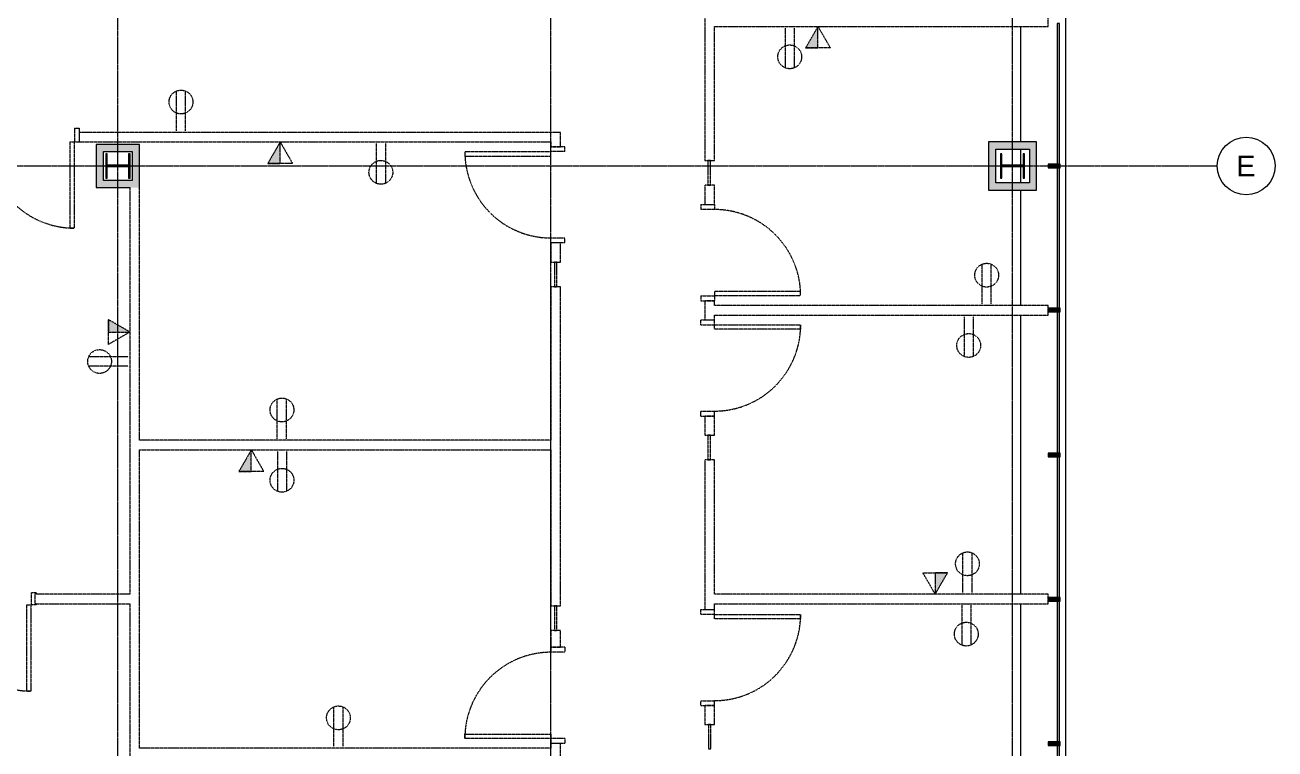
# Model space of a CAD drawing. Header units: inches. Extents: x 628 to 4383, y -418 to 2229.
# Drawn here: x 3863 to 4383, y 1368 to 1669 of the extents above; entities that cross this region are included whole.
import ezdxf

# ---------------------------------------------------------------- set-up
doc = ezdxf.new("R2010")
doc.units = ezdxf.units.IN
doc.header["$MEASUREMENT"] = 0
doc.linetypes.add('Demolished', pattern=[0.1875, 0.125, -0.0625])
doc.linetypes.add('Grid Line 1_2_', pattern=[0.875, 0.5, -0.125, 0.125, -0.125])
for name, color, linetype, lineweight in [('A-ANNO-NOTE', 131, 'Demolished', 9), ('A-DOOR', 31, 'Demolished', 9), ('A-DOOR-FRAM', 31, 'Demolished', 20), ('A-GLAZ-CURT', 52, 'Demolished', 9), ('A-GLAZ-CWMG', 51, 'Continuous', 13), ('A-WALL', 113, 'Demolished', 9), ('A-WALL-PATT', 111, 'Continuous', 13), ('I-WALL', 2, 'Continuous', 13), ('S-COLS', 52, 'Continuous', 13), ('S-GRID', 1, 'Continuous', 9), ('S-GRID-IDEN', 1, 'Continuous', 9)]:
    doc.layers.add(name, color=color, linetype=linetype, lineweight=lineweight)
doc.styles.add('Swis721 Lt BT', font='swissl.ttf', dxfattribs={"height": 8.514638})

# ---------------------------------------------------------------- blocks, each defined once
blk = doc.blocks.new('Double Flush - Int-F-WDMF-72_ x 84_-4841454-6TH FLOOR DEMOLITION')
at = {"layer": 'A-DOOR', "color": 250, "lineweight": 20}
for p, q in [((-35.90625, 38.3125), (-34.15625, 38.3125)), ((-35.90625, 2.5), (-35.90625, 38.3125)), ((-34.15625, 38.3125), (-34.15625, 2.5)), ((34.15625, 38.3125), (34.15625, 2.5)), ((35.90625, 38.3125), (34.15625, 38.3125)), ((35.90625, 2.5), (35.90625, 38.3125)), ((-34.15625, 2.5), (-35.90625, 2.5)), ((34.15625, 2.5), (35.90625, 2.5))]:
    blk.add_line(p, q, dxfattribs=at)
at = {"layer": 'A-DOOR', "color": 7}
for centre, start, end in [((-35.90625, 2.5), 359.5, 90), ((35.90625, 2.5), 90, 180.5)]:
    blk.add_arc(centre, 35.8125, start, end, dxfattribs=at)
at = {"layer": 'A-DOOR-FRAM', "color": 250}
for p, q in [((-38, 2.5), (-36, 2.5)), ((-38, 2.5), (-38, 2)), ((-38, 2), (-37.5, 2)), ((-37.5, -2), (-37.5, 2)), ((-36, -2.5), (-36, 2.5)), ((36.000004, -2.5), (36.000004, 2.5)), ((36.000004, 2.5), (38.000004, 2.5)), ((37.500004, 2), (38.000004, 2)), ((37.500004, -2), (37.500004, 2)), ((38.000004, 2.5), (38.000004, 2)), ((-38, -2), (-37.5, -2)), ((-38, -2.5), (-38, -2)), ((-38, -2.5), (-36, -2.5)), ((36.000004, -2.5), (38.000004, -2.5)), ((37.500004, -2), (38.000004, -2)), ((38.000004, -2.5), (38.000004, -2))]:
    blk.add_line(p, q, dxfattribs=at)
blk = doc.blocks.new('Single Flush - OTJ_SOLIDFLUSH_ALUM-4837941-6TH FLOOR DEMOLITION')
at = {"layer": 'A-DOOR', "color": 250, "lineweight": 20}
for p, q in [((16.15625, -2), (17.90625, -2)), ((16.15625, -37.8125), (16.15625, -2)), ((17.90625, -2), (17.90625, -37.8125)), ((17.90625, -37.8125), (16.15625, -37.8125))]:
    blk.add_line(p, q, dxfattribs=at)
at = {"layer": 'A-DOOR', "color": 7}
blk.add_arc((17.90625, -2), 35.8125, 179.5, 270, dxfattribs=at)
at = {"layer": 'A-DOOR-FRAM', "color": 250}
for p, q in [((-20, 3.75), (-20, -2)), ((-20, 3.75), (-18, 3.75)), ((-18, 3.75), (-18, -2)), ((18.000004, 3.75), (18.000004, -2)), ((18.000004, 3.75), (20.000004, 3.75)), ((20.000004, 3.75), (20.000004, -2)), ((-20, -2), (-18, -2)), ((18.000004, -2), (20.000004, -2))]:
    blk.add_line(p, q, dxfattribs=at)
blk = doc.blocks.new('Single Flush - OTJ_SOLIDFLUSH_ALUM-4837881-6TH FLOOR DEMOLITION')
at = {"layer": 'A-DOOR', "color": 250, "lineweight": 20}
for p, q in [((16.15625, 37.8125), (16.15625, 2)), ((17.90625, 37.8125), (16.15625, 37.8125)), ((17.90625, 2), (17.90625, 37.8125)), ((16.15625, 2), (17.90625, 2))]:
    blk.add_line(p, q, dxfattribs=at)
at = {"layer": 'A-DOOR', "color": 7}
blk.add_arc((17.90625, 2), 35.8125, 90, 180.5, dxfattribs=at)
at = {"layer": 'A-DOOR-FRAM', "color": 250}
for p, q in [((-20, -3.75), (-20, 2)), ((-20, 2), (-18, 2)), ((-18, -3.75), (-18, 2)), ((18.000004, -3.75), (18.000004, 2)), ((18.000004, 2), (20.000004, 2)), ((20.000004, -3.75), (20.000004, 2)), ((-20, -3.75), (-18, -3.75)), ((18.000004, -3.75), (20.000004, -3.75))]:
    blk.add_line(p, q, dxfattribs=at)
blk = doc.blocks.new('System Panel - Glazed-4869387-6TH FLOOR DEMOLITION')
at = {"layer": 'A-GLAZ-CURT', "color": 250, "lineweight": 20}
for p, q in [((5.125, 1.75), (-5.125, 1.75)), ((-5.125, 1.75), (-5.125, 0.75)), ((-5.125, 0.75), (5.125, 0.75)), ((5.125, 0.75), (5.125, 1.75))]:
    blk.add_line(p, q, dxfattribs=at)
blk = doc.blocks.new('HP-Bearing Pile-Column - HP10X57-4885479-6TH FLOOR DEMOLITION')
at = {"layer": 'S-COLS', "lineweight": 9}
blk.add_hatch(color=7, dxfattribs=at).paths.add_polyline_path([(-5.1, -5), (5.1, -5), (5.1, -4.435), (0.2825, -4.435), (0.2825, 4.435), (5.1, 4.435), (5.1, 5), (-5.1, 5), (-5.1, 4.435), (-0.2825, 4.435), (-0.2825, -4.435), (-5.1, -4.435)], flags=0)
at = {"layer": 'S-COLS', "color": 8, "lineweight": 20}
for p, q in [((5.1, 5), (-5.1, 5)), ((-5.1, 5), (-5.1, 4.435)), ((-5.1, 4.435), (-0.2825, 4.435)), ((-0.2825, 4.435), (-0.2825, -4.435)), ((0.2825, -4.435), (0.2825, 4.435)), ((0.2825, 4.435), (5.1, 4.435)), ((5.1, 4.435), (5.1, 5)), ((-0.2825, -4.435), (-5.1, -4.435)), ((-5.1, -4.435), (-5.1, -5)), ((-5.1, -5), (5.1, -5)), ((5.1, -4.435), (0.2825, -4.435)), ((5.1, -5), (5.1, -4.435))]:
    blk.add_line(p, q, dxfattribs=at)
blk = doc.blocks.new('System Panel - Glazed-V17-6TH FLOOR DEMOLITION')
at = {"layer": 'A-GLAZ-CURT', "linetype": 'Continuous'}
blk.add_hatch(color=7, dxfattribs=at).paths.add_polyline_path([(29.25, 1.75), (-29.25, 1.75), (-29.25, 0.75), (29.25, 0.75)], flags=0)
at = {"layer": 'A-GLAZ-CURT', "color": 8, "linetype": 'Continuous', "lineweight": 20}
for p, q in [((29.25, 1.75), (-29.25, 1.75)), ((-29.25, 1.75), (-29.25, 0.75)), ((-29.25, 0.75), (29.25, 0.75)), ((29.25, 0.75), (29.25, 1.75))]:
    blk.add_line(p, q, dxfattribs=at)
blk = doc.blocks.new('System Panel - Glazed-5268107-6TH FLOOR DEMOLITION')
at = {"layer": 'A-GLAZ-CURT', "linetype": 'Continuous'}
blk.add_hatch(color=7, dxfattribs=at).paths.add_polyline_path([(29.375, 1.75), (-29.375, 1.75), (-29.375, 0.75), (29.375, 0.75)], flags=0)
at = {"layer": 'A-GLAZ-CURT', "color": 8, "linetype": 'Continuous', "lineweight": 20}
for p, q in [((29.375, 1.75), (-29.375, 1.75)), ((-29.375, 1.75), (-29.375, 0.75)), ((-29.375, 0.75), (29.375, 0.75)), ((29.375, 0.75), (29.375, 1.75))]:
    blk.add_line(p, q, dxfattribs=at)
blk = doc.blocks.new('System Panel - Glazed-5268108-6TH FLOOR DEMOLITION')
at = {"layer": 'A-GLAZ-CURT', "linetype": 'Continuous'}
blk.add_hatch(color=7, dxfattribs=at).paths.add_polyline_path([(29.21, 0.75), (29.21, 1.75), (-29.21, 1.75), (-29.21, 0.75), (28.06, 0.75)], flags=0)
at = {"layer": 'A-GLAZ-CURT', "color": 8, "linetype": 'Continuous', "lineweight": 20}
for p, q in [((29.21, 1.75), (-29.21, 1.75)), ((-29.21, 1.75), (-29.21, 0.75)), ((-29.21, 0.75), (29.21, 0.75)), ((29.21, 0.75), (29.21, 1.75))]:
    blk.add_line(p, q, dxfattribs=at)
blk = doc.blocks.new('Rectangular Mullion - 1_5_ x 2_5_ rectangular-4980335-6TH FLOOR DEMOLITION')
at = {"layer": 'A-GLAZ-CWMG', "lineweight": 9}
blk.add_hatch(color=7, dxfattribs=at).paths.add_polyline_path([(0.75, 3), (0.75, -2), (-0.75, -2), (-0.75, 3)], flags=0)
at = {"layer": 'A-GLAZ-CWMG', "color": 8, "lineweight": 20}
for p, q in [((-0.75, 3), (0.75, 3)), ((-0.75, -2), (-0.75, 3)), ((0.75, 3), (0.75, -2)), ((0.75, -2), (-0.75, -2))]:
    blk.add_line(p, q, dxfattribs=at)
blk = doc.blocks.new('Grid - Grid Head - Circle-50561-6TH FLOOR DEMOLITION')
at = {"layer": 'S-GRID-IDEN'}
blk.add_circle((0, 0), 0.125, dxfattribs=at)

msp = doc.modelspace()

# ---------------------------------------------------------------- hatches: boundary and pattern name
at = {"layer": 'A-ANNO-NOTE'}
for points in [[(4192.82, 1659.4), (4192.82, 1668.34), (4187.67, 1659.4)], [(3969.12, 1611.37), (3969.12, 1620.31), (3963.96, 1611.37)], [(3906.62, 1541.28), (3897.69, 1546.43), (3897.69, 1541.28)], [(3957.12, 1483.33), (3957.12, 1492.26), (3951.96, 1483.33)], [(4241.61, 1432.28), (4246.77, 1441.21), (4241.61, 1441.21)]]:
    msp.add_hatch(color=7, dxfattribs=at).paths.add_polyline_path(points, flags=0)
at = {"layer": 'A-WALL-PATT', "lineweight": 9}
for points in [[(3892.62, 1601.33), (3895.62, 1601.33), (3895.62, 1619.33), (3892.62, 1619.33)], [(3907.62, 1616.33), (3910.62, 1616.33), (3910.62, 1619.33), (3895.62, 1619.33), (3895.62, 1616.33), (3906.62, 1616.33)], [(4266.77, 1600.33), (4266.77, 1620.33), (4263.77, 1620.33), (4263.77, 1600.33)], [(4280.77, 1617.33), (4283.77, 1617.33), (4283.77, 1620.33), (4266.77, 1620.33), (4266.77, 1617.33), (4277.24, 1617.33)], [(4280.77, 1600.33), (4283.77, 1600.33), (4283.77, 1617.33), (4280.77, 1617.33), (4280.77, 1603.33)], [(3910.62, 1601.33), (3910.62, 1616.33), (3907.62, 1616.33), (3907.62, 1601.33)], [(3895.62, 1601.33), (3907.62, 1601.33), (3907.62, 1604.33), (3895.62, 1604.33)], [(4277.24, 1600.33), (4280.77, 1600.33), (4280.77, 1603.33), (4266.77, 1603.33), (4266.77, 1600.33)]]:
    msp.add_hatch(color=7, dxfattribs=at).paths.add_polyline_path(points, flags=0)

# ---------------------------------------------------------------- linework, layer by layer
at = {"layer": 'A-ANNO-NOTE', "color": 7}
for p, q in [((4179.16, 1667.68), (4179.16, 1651.16)), ((4183, 1667.68), (4183, 1651.16)), ((4192.82, 1668.34), (4187.67, 1659.4)), ((4192.82, 1668.34), (4187.67, 1659.4)), ((4192.82, 1659.4), (4192.82, 1668.34)), ((4192.82, 1668.34), (4197.98, 1659.4)), ((4187.67, 1659.4), (4192.82, 1659.4)), ((4197.98, 1659.4), (4187.67, 1659.4)), ((3925.94, 1624.96), (3925.94, 1641.49)), ((3929.78, 1624.96), (3929.78, 1641.49)), ((3969.12, 1620.31), (3963.96, 1611.37)), ((3969.12, 1620.31), (3963.96, 1611.37)), ((3969.12, 1611.37), (3969.12, 1620.31)), ((3969.12, 1620.31), (3974.27, 1611.37)), ((4009.09, 1619.65), (4009.09, 1603.13)), ((4012.93, 1619.65), (4012.93, 1603.13)), ((3963.96, 1611.37), (3969.12, 1611.37)), ((3974.27, 1611.37), (3963.96, 1611.37)), ((4261.1, 1552.96), (4261.1, 1569.49)), ((4264.93, 1552.96), (4264.93, 1569.49)), ((3906.62, 1541.28), (3897.69, 1546.43)), ((3897.69, 1546.43), (3897.69, 1541.28)), ((3906.62, 1541.28), (3897.69, 1546.43)), ((3897.69, 1536.12), (3897.69, 1546.43)), ((4253.61, 1547.65), (4253.61, 1531.13)), ((4257.45, 1547.65), (4257.45, 1531.13)), ((3897.69, 1541.28), (3906.62, 1541.28)), ((3906.62, 1541.28), (3897.69, 1536.12)), ((3905.96, 1530.94), (3889.44, 1530.94)), ((3905.96, 1527.1), (3889.44, 1527.1)), ((3967.94, 1496.91), (3967.94, 1513.44)), ((3971.78, 1496.91), (3971.78, 1513.44)), ((3957.12, 1492.26), (3951.96, 1483.33)), ((3957.12, 1492.26), (3951.96, 1483.33)), ((3957.12, 1483.33), (3957.12, 1492.26)), ((3957.12, 1492.26), (3962.27, 1483.33)), ((3967.96, 1491.6), (3967.96, 1475.08)), ((3971.79, 1491.6), (3971.79, 1475.08)), ((3951.96, 1483.33), (3957.12, 1483.33)), ((3962.27, 1483.33), (3951.96, 1483.33)), ((4253.1, 1432.93), (4253.1, 1449.46)), ((4256.93, 1432.93), (4256.93, 1449.46)), ((4241.61, 1432.28), (4236.45, 1441.21)), ((4236.45, 1441.21), (4246.77, 1441.21)), ((4241.61, 1432.28), (4246.77, 1441.21)), ((4246.77, 1441.21), (4241.61, 1441.21)), ((4241.61, 1441.21), (4241.61, 1432.28)), ((4241.61, 1432.28), (4246.77, 1441.21)), ((4252.61, 1427.63), (4252.61, 1411.1)), ((4256.45, 1427.63), (4256.45, 1411.1)), ((3991.44, 1368.86), (3991.44, 1385.39)), ((3995.28, 1368.86), (3995.28, 1385.39))]:
    msp.add_line(p, q, dxfattribs=at)
for centre in [(4181.08, 1655.72), (3927.86, 1636.92), (4011.01, 1607.69), (4263.01, 1564.92), (4255.53, 1535.69), (3894, 1529.02), (3969.86, 1508.87), (3969.88, 1479.64), (4255.01, 1444.89), (4254.53, 1415.66), (3993.36, 1380.83)]:
    msp.add_circle(centre, 4.95, dxfattribs=at)
at = {"layer": 'A-WALL', "linetype": 'Continuous'}
for p, q in [((4295.74, 1971.52), (4295.74, 889.04)), ((4277.24, 1620.33), (4277.24, 1668.34)), ((4277.24, 1610.61), (4277.24, 1617.33)), ((4277.24, 1603.33), (4277.24, 1610.04)), ((4277.24, 1552.31), (4277.24, 1600.33)), ((4277.24, 1432.28), (4277.24, 1548.31)), ((4277.24, 1260.15), (4277.24, 1428.28))]:
    msp.add_line(p, q, dxfattribs=at)
at = {"layer": 'A-WALL', "color": 250, "lineweight": 20}
for p, q in [((4145.82, 1674.34), (4145.82, 1612.65)), ((4288.61, 1668.34), (4288.61, 1672.34)), ((4149.82, 1612.65), (4149.82, 1668.34)), ((4149.82, 1668.34), (4288.61, 1668.34)), ((4085.75, 1624.31), (3885.56, 1624.31)), ((3885.56, 1624.31), (3885.56, 1620.31)), ((4085.75, 1618.31), (4085.75, 1624.31)), ((3885.56, 1620.31), (4081.75, 1620.31)), ((4081.75, 1620.31), (4081.75, 1618.31)), ((4081.75, 1618.31), (4085.75, 1618.31)), ((4145.82, 1612.65), (4149.82, 1612.65)), ((4145.82, 1602.4), (4145.82, 1594.31)), ((4149.82, 1602.4), (4145.82, 1602.4)), ((4149.82, 1594.31), (4149.82, 1602.4)), ((3906.62, 1601.33), (3906.62, 1432.28)), ((3910.62, 1496.26), (3910.62, 1601.33)), ((4145.82, 1594.31), (4149.82, 1594.31)), ((4085.75, 1578.31), (4081.75, 1578.31)), ((4081.75, 1578.31), (4081.75, 1570.39)), ((4085.75, 1570.39), (4085.75, 1578.31)), ((4081.75, 1570.39), (4085.75, 1570.39)), ((4085.75, 1560.14), (4081.75, 1560.14)), ((4081.75, 1560.14), (4081.75, 1496.26)), ((4085.75, 1427.46), (4085.75, 1560.14)), ((4145.82, 1554.31), (4145.82, 1546.31)), ((4149.82, 1554.31), (4145.82, 1554.31)), ((4149.82, 1552.31), (4149.82, 1554.31)), ((4288.61, 1552.31), (4149.82, 1552.31)), ((4288.61, 1548.31), (4288.61, 1552.31)), ((4145.82, 1546.31), (4149.82, 1546.31)), ((4149.82, 1546.31), (4149.82, 1548.31)), ((4149.82, 1548.31), (4288.61, 1548.31)), ((4145.82, 1506.31), (4145.82, 1498.4)), ((4149.82, 1506.31), (4145.82, 1506.31)), ((4149.82, 1498.4), (4149.82, 1506.31)), ((4145.82, 1498.4), (4149.82, 1498.4)), ((4081.75, 1496.26), (3910.62, 1496.26)), ((3910.62, 1368.21), (3910.62, 1492.26)), ((3910.62, 1492.26), (4081.75, 1492.26)), ((4081.75, 1492.26), (4081.75, 1427.46)), ((4145.82, 1488.15), (4145.82, 1425.91)), ((4149.82, 1488.15), (4145.82, 1488.15)), ((4149.82, 1432.28), (4149.82, 1488.15)), ((3906.62, 1432.28), (3867.06, 1432.28)), ((3867.06, 1432.28), (3867.06, 1428.28)), ((4288.61, 1432.28), (4149.82, 1432.28)), ((4288.61, 1428.28), (4288.61, 1432.28)), ((3867.06, 1428.28), (3906.62, 1428.28)), ((3906.62, 1428.28), (3906.62, 1259.15)), ((4081.75, 1427.46), (4085.75, 1427.46)), ((4145.82, 1425.91), (4149.82, 1425.91)), ((4149.82, 1425.91), (4149.82, 1428.28)), ((4149.82, 1428.28), (4288.61, 1428.28)), ((4085.75, 1417.21), (4081.75, 1417.21)), ((4081.75, 1417.21), (4081.75, 1410.21)), ((4085.75, 1410.21), (4085.75, 1417.21)), ((4081.75, 1410.21), (4085.75, 1410.21)), ((4145.82, 1385.91), (4145.82, 1378.14)), ((4149.82, 1385.91), (4145.82, 1385.91)), ((4149.82, 1378.14), (4149.82, 1385.91)), ((4145.82, 1378.14), (4149.82, 1378.14)), ((4081.75, 1368.21), (3910.62, 1368.21)), ((4085.75, 1370.21), (4081.75, 1370.21)), ((4081.75, 1370.21), (4081.75, 1368.21)), ((4085.75, 1362.21), (4085.75, 1370.21))]:
    msp.add_line(p, q, dxfattribs=at)
at = {"layer": 'I-WALL', "color": 8, "lineweight": 20}
for p, q in [((3892.62, 1619.33), (3892.62, 1601.33)), ((3910.62, 1619.33), (3892.62, 1619.33)), ((3910.62, 1601.33), (3910.62, 1619.33)), ((4263.77, 1620.33), (4263.77, 1600.33)), ((4283.77, 1620.33), (4263.77, 1620.33)), ((4266.77, 1603.33), (4266.77, 1617.33)), ((4266.77, 1617.33), (4280.77, 1617.33)), ((4280.77, 1617.33), (4280.77, 1603.33)), ((4283.77, 1600.33), (4283.77, 1620.33)), ((3895.62, 1604.33), (3895.62, 1616.33)), ((3895.62, 1616.33), (3907.62, 1616.33)), ((3907.62, 1616.33), (3907.62, 1604.33)), ((3907.62, 1604.33), (3895.62, 1604.33)), ((4280.77, 1603.33), (4266.77, 1603.33)), ((3892.62, 1601.33), (3906.62, 1601.33)), ((4263.77, 1600.33), (4283.77, 1600.33))]:
    msp.add_line(p, q, dxfattribs=at)
at = {"layer": 'S-GRID', "linetype": 'Grid Line 1_2_'}
for p, q in [((3901.66, 640.48), (3901.66, 2204.87)), ((4081.65, 640.48), (4081.65, 2204.87)), ((4273.77, 640.48), (4273.77, 2204.87)), ((1615.68, 1610.33), (4358.95, 1610.33))]:
    msp.add_line(p, q, dxfattribs=at)

# ---------------------------------------------------------------- block references
at = {"layer": 'A-DOOR', "color": 7}
msp.add_blockref('Single Flush - OTJ_SOLIDFLUSH_ALUM-4837941-6TH FLOOR DEMOLITION', (3865.56, 1622.31), dxfattribs=at)
for name, p, rotation in [('Single Flush - OTJ_SOLIDFLUSH_ALUM-4837881-6TH FLOOR DEMOLITION', (4083.75, 1598.31), 89.9999999999999), ('Single Flush - OTJ_SOLIDFLUSH_ALUM-4837881-6TH FLOOR DEMOLITION', (4147.82, 1574.31), 269.9999999999999), ('Single Flush - OTJ_SOLIDFLUSH_ALUM-4837941-6TH FLOOR DEMOLITION', (4147.82, 1526.31), 89.99999999999991), ('Double Flush - Int-F-WDMF-72_ x 84_-4841454-6TH FLOOR DEMOLITION', (3829.56, 1430.28), 180), ('Single Flush - OTJ_SOLIDFLUSH_ALUM-4837941-6TH FLOOR DEMOLITION', (4147.82, 1405.91), 89.99999999999991), ('Single Flush - OTJ_SOLIDFLUSH_ALUM-4837941-6TH FLOOR DEMOLITION', (4083.75, 1390.21), 269.9999999999999)]:
    msp.add_blockref(name, p, dxfattribs=dict(at, rotation=rotation))
at = {"layer": 'A-GLAZ-CURT', "linetype": 'Continuous', "rotation": 269.9999999999999}
for name, p in [('System Panel - Glazed-V17-6TH FLOOR DEMOLITION', (4291.61, 1640.33)), ('System Panel - Glazed-5268108-6TH FLOOR DEMOLITION', (4291.61, 1580.37)), ('System Panel - Glazed-5268107-6TH FLOOR DEMOLITION', (4291.61, 1520.28)), ('System Panel - Glazed-V17-6TH FLOOR DEMOLITION', (4291.61, 1460.15)), ('System Panel - Glazed-V17-6TH FLOOR DEMOLITION', (4291.61, 1400.15)), ('System Panel - Glazed-V17-6TH FLOOR DEMOLITION', (4291.61, 1340.15))]:
    msp.add_blockref(name, p, dxfattribs=at)
at = {"layer": 'A-GLAZ-CURT', "color": 7, "rotation": 90.00000000000001}
for p in [(4148.82, 1607.52), (4085, 1565.26), (4148.82, 1493.27), (4085, 1422.33), (4149.02, 1373.01)]:
    msp.add_blockref('System Panel - Glazed-4869387-6TH FLOOR DEMOLITION', p, dxfattribs=at)
at = {"layer": 'A-GLAZ-CWMG', "lineweight": 9, "extrusion": (0, 0, -1), "rotation": 270.0000000000001}
for p in [(-4291.61, 1610.33), (-4291.61, 1550.4), (-4291.61, 1490.15), (-4291.61, 1430.15), (-4291.61, 1370.15)]:
    msp.add_blockref('Rectangular Mullion - 1_5_ x 2_5_ rectangular-4980335-6TH FLOOR DEMOLITION', p, dxfattribs=at)
at = {"layer": 'S-COLS', "lineweight": 9, "rotation": 89.99999999999991}
for p in [(3901.66, 1610.33), (4273.77, 1610.33)]:
    msp.add_blockref('HP-Bearing Pile-Column - HP10X57-4885479-6TH FLOOR DEMOLITION', p, dxfattribs=at)
at = {"layer": 'S-GRID-IDEN', "xscale": 95.99999999999994, "yscale": 95.99999999999994, "zscale": 95.99999999999994, "rotation": 269.9999999999995}
msp.add_blockref('Grid - Grid Head - Circle-50561-6TH FLOOR DEMOLITION', (4370.95, 1610.33), dxfattribs=at)

# ---------------------------------------------------------------- next in the draw order: texts
at = {"layer": 'S-GRID-IDEN', "insert": (4370.85, 1614.56), "char_height": 8.51, "width": 8.64, "attachment_point": 2, "line_spacing_factor": 1.00667, "style": 'Swis721 Lt BT', "bg_fill": 3, "box_fill_scale": 1.25, "bg_fill_color": 0, "bg_fill_transparency": 0}
msp.add_mtext('E', dxfattribs=at)

doc.saveas('drawing.dxf')
